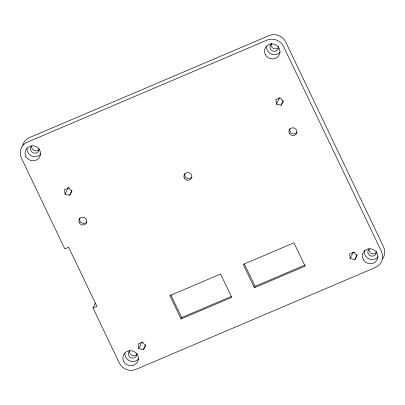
<?xml version="1.0" encoding="UTF-8"?>
<svg xmlns="http://www.w3.org/2000/svg" width="405" height="405" viewBox="0 0 405 405"><rect width="100%" height="100%" fill="white"/><g stroke="black" fill="none" stroke-linecap="round" stroke-linejoin="round"><path stroke-width="0.61" d="M65.038 194.233L64.446 189.677L68.703 187.864L71.928 191.302L69.665 195.235L65.038 194.233L68.075 187.692L69.23 187.945M69.665 195.235L71.938 190.33M93.023 307.987L96.881 306.342L68.663 247.263L64.8 248.903L21.445 158.142A12.636 12.094 24.9 0 1 27.444 142.115L266.88 40.181A12.636 12.094 24.9 0 1 283.576 46.55L381.434 251.424A12.636 12.094 24.9 0 1 375.44 267.447L135.999 369.38A12.636 12.094 24.9 0 1 119.308 363.017L93.023 307.987L95.14 303.421M138.778 348.604L138.181 344.048L142.439 342.235L145.663 345.673L143.4 349.606L138.778 348.604L141.558 342.61M143.4 349.606L145.673 344.701M276.478 104.217L275.886 99.665L280.144 97.853L283.368 101.285L281.1 105.219L276.478 104.217L279.516 97.681M181.04 318.958L231.731 297.381L220.578 274.033L169.892 295.615L181.04 318.958L181.688 317.566L231.225 296.48M281.1 105.219L283.125 100.865M254.421 287.722L305.107 266.146L293.954 242.798L243.268 264.374L254.421 287.722L255.064 286.33L305.178 264.997M350.214 258.587L349.621 254.031L353.879 252.224L357.104 255.656L354.841 259.59L350.214 258.587L353.251 252.052L354.405 252.3M354.841 259.59L357.114 254.689M141.811 342.063L142.965 342.316M244.458 264.121L255.064 286.33M170.809 294.789L181.688 317.566M280.24 52.042A7.796 7.462 24.9 0 1 271.335 54.062A7.796 7.462 24.9 0 1 266.475 46.291M40.804 153.976A7.796 7.462 24.9 0 1 31.894 155.996A7.796 7.462 24.9 0 1 27.034 148.225M278.387 46.565A4.303 4.116 24.9 0 1 275.663 51.106A4.303 4.116 24.9 0 1 270.494 49.137A4.303 4.116 24.9 0 1 271.426 43.912M22.705 145.542A12.636 12.094 24.9 0 1 29.56 137.553L269.001 35.62A12.636 12.094 24.9 0 1 285.692 41.983L383.555 246.858A12.636 12.094 24.9 0 1 382.619 258.825M38.946 148.498A4.303 4.116 24.9 0 1 33.301 152.958A4.303 4.116 24.9 0 1 31.99 145.846M376.635 252.194A4.303 4.116 24.9 0 1 368.869 249.232M376.245 251.439A4.303 4.116 24.9 0 1 370.6 255.899A4.303 4.116 24.9 0 1 369.289 248.786M378.265 256.719A7.796 7.462 24.9 0 1 368.97 258.841A7.796 7.462 24.9 0 1 364.429 250.452M138.662 358.85A7.796 7.462 24.9 0 1 129.752 360.87A7.796 7.462 24.9 0 1 124.897 353.099M136.809 353.373A4.303 4.116 24.9 0 1 131.164 357.833A4.303 4.116 24.9 0 1 129.848 350.72M278.022 48.099A4.303 4.116 24.9 0 1 271.249 43.31M137.194 354.127A4.303 4.116 24.9 0 1 129.433 351.165M38.586 150.032A4.303 4.116 24.9 0 1 31.57 146.291M191.889 177.203A4.035 3.863 24.9 0 1 184.832 173.441M296.926 132.486A4.035 3.863 24.9 0 1 289.874 128.724M86.852 221.92A4.035 3.863 24.9 0 1 79.795 218.158M265.229 54.356A7.796 7.462 24.9 0 0 278.589 55.87A7.796 7.462 24.9 0 0 272.874 43.907A7.796 7.462 24.9 0 0 265.229 54.356M25.793 156.29A7.796 7.462 24.9 0 0 39.148 157.803A7.796 7.462 24.9 0 0 33.433 145.84A7.796 7.462 24.9 0 0 25.793 156.29M363.204 259.463A7.796 7.462 24.9 0 0 376.594 260.542A7.796 7.462 24.9 0 0 370.474 248.756A7.796 7.462 24.9 0 0 363.204 259.463M123.652 361.164A7.796 7.462 24.9 0 0 137.011 362.677A7.796 7.462 24.9 0 0 131.291 350.715A7.796 7.462 24.9 0 0 123.652 361.164M184.27 177.952A4.035 3.863 24.9 0 0 191.18 178.737A4.035 3.863 24.9 0 0 188.224 172.545A4.035 3.863 24.9 0 0 184.27 177.952M79.233 222.669A4.035 3.863 24.9 0 0 86.138 223.454A4.035 3.863 24.9 0 0 83.182 217.262A4.035 3.863 24.9 0 0 79.233 222.669M289.307 133.235A4.035 3.863 24.9 0 0 296.217 134.02A4.035 3.863 24.9 0 0 293.26 127.828A4.035 3.863 24.9 0 0 289.307 133.235"/></g></svg>
